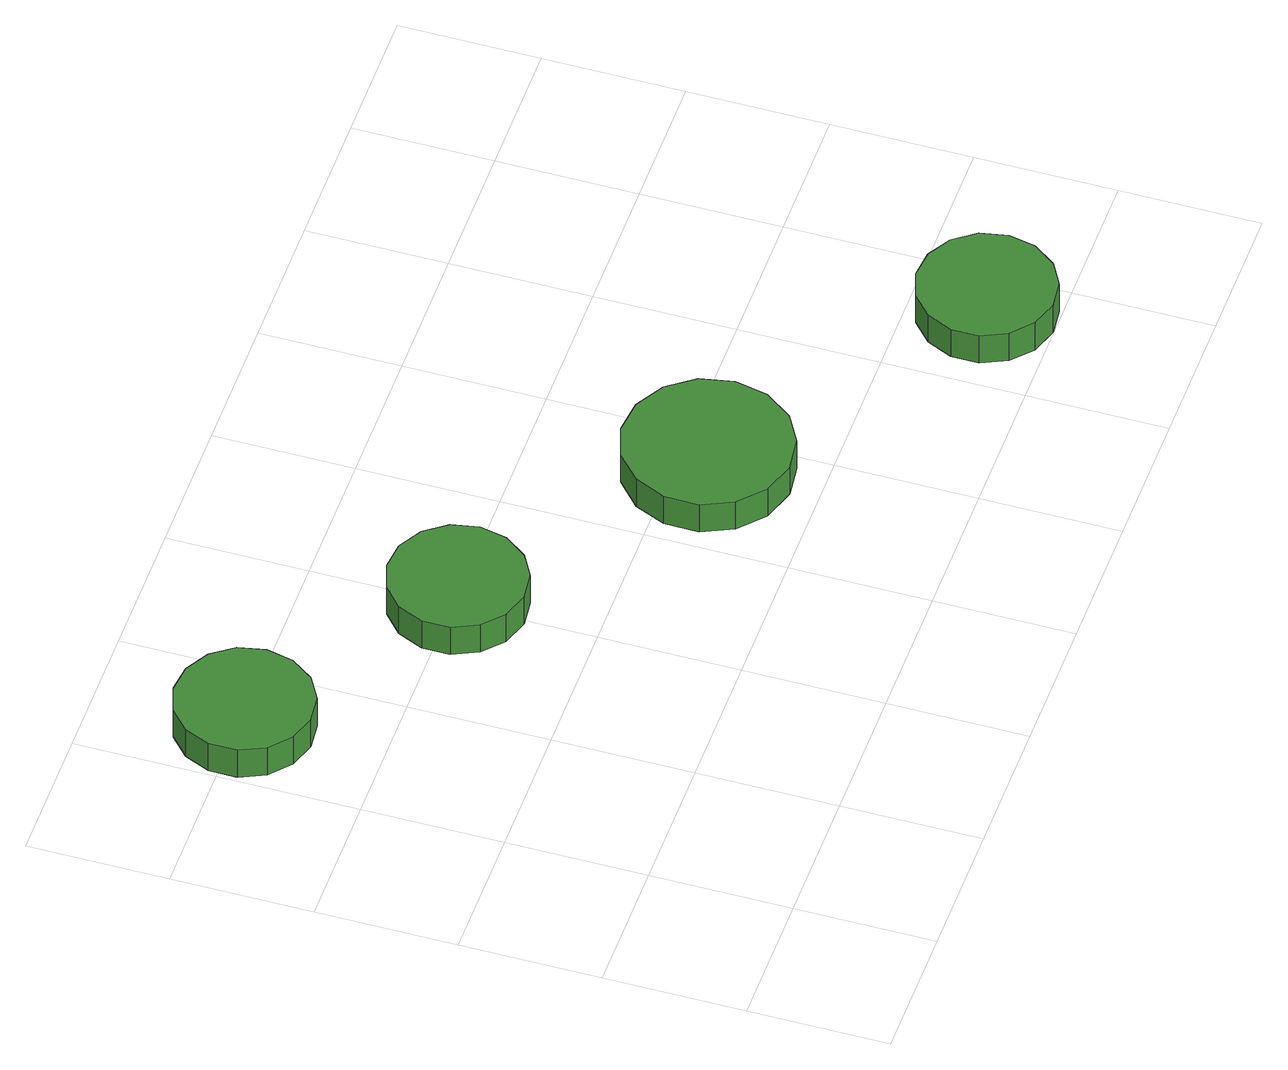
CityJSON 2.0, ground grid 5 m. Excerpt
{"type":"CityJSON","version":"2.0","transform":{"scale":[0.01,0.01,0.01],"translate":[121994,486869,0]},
"CityObjects":{
"tree1":{"type":"SolitaryVegetationObject","attributes":{"function":"something"},"geometry":[{"type":"MultiSurface","lod":"1","boundaries":[[[0,1,2,3,4,5,6,7,8,9,10,11,12,13,14]],[[15,16,17,18,19,20,21,22,23,24,25,26,27,28,29]],[[0,29,28,1]],[[1,28,27,2]],[[2,27,26,3]],[[3,26,25,4]],[[4,25,24,5]],[[5,24,23,6]],[[6,23,22,7]],[[7,22,21,8]],[[8,21,20,9]],[[9,20,19,10]],[[10,19,18,11]],[[11,18,17,12]],[[12,17,16,13]],[[13,16,15,14]],[[14,15,29,0]]]}]},
"tree2":{"type":"SolitaryVegetationObject","attributes":{"function":"something"},"geometry":[{"type":"MultiSurface","lod":"1","boundaries":[[[30,31,32,33,34,35,36,37,38,39,40,41,42,43,44]],[[45,46,47,48,49,50,51,52,53,54,55,56,57,58,59]],[[30,59,58,31]],[[31,58,57,32]],[[32,57,56,33]],[[33,56,55,34]],[[34,55,54,35]],[[35,54,53,36]],[[36,53,52,37]],[[37,52,51,38]],[[38,51,50,39]],[[39,50,49,40]],[[40,49,48,41]],[[41,48,47,42]],[[42,47,46,43]],[[43,46,45,44]],[[44,45,59,30]]]}]},
"tree3":{"type":"SolitaryVegetationObject","attributes":{"function":"something"},"geometry":[{"type":"MultiSurface","lod":"1","boundaries":[[[60,61,62,63,64,65,66,67,68,69,70,71,72,73,74]],[[75,76,77,78,79,80,81,82,83,84,85,86,87,88,89]],[[60,89,88,61]],[[61,88,87,62]],[[62,87,86,63]],[[63,86,85,64]],[[64,85,84,65]],[[65,84,83,66]],[[66,83,82,67]],[[67,82,81,68]],[[68,81,80,69]],[[69,80,79,70]],[[70,79,78,71]],[[71,78,77,72]],[[72,77,76,73]],[[73,76,75,74]],[[74,75,89,60]]]}]},
"tree4":{"type":"SolitaryVegetationObject","attributes":{"function":"something"},"geometry":[{"type":"MultiSurface","lod":"1","boundaries":[[[90,91,92,93,94,95,96,97,98,99,100,101,102,103,104]],[[105,106,107,108,109,110,111,112,113,114,115,116,117,118,119]],[[90,119,118,91]],[[91,118,117,92]],[[92,117,116,93]],[[93,116,115,94]],[[94,115,114,95]],[[95,114,113,96]],[[96,113,112,97]],[[97,112,111,98]],[[98,111,110,99]],[[99,110,109,100]],[[100,109,108,101]],[[101,108,107,102]],[[102,107,106,103]],[[103,106,105,104]],[[104,105,119,90]]]}]}
},
"vertices":[
[491,1983,220],[470,2081,220],[412,2161,220],[325,2211,220],[226,2222,220],[131,2191,220],[57,2124,220],[17,2033,220],[17,1933,220],[57,1842,220],[131,1776,220],[226,1745,220],[325,1755,220],[412,1805,220],[470,1886,220],[470,1886,93],[412,1805,93],[325,1755,93],[226,1745,93],[131,1776,93],[57,1842,93],[17,1933,93],[17,2033,93],[57,2124,93],[131,2191,93],[226,2222,93],[325,2211,93],[412,2161,93],[470,2081,93],[491,1983,93],
[1251,1489,218],[1230,1586,218],[1171,1667,218],[1085,1717,218],[986,1727,218],[891,1696,218],[817,1630,218],[776,1538,218],[776,1439,218],[817,1348,218],[891,1281,218],[986,1250,218],[1085,1260,218],[1171,1310,218],[1230,1391,218],[1230,1391,91],[1171,1310,91],[1085,1260,91],[986,1250,91],[891,1281,91],[817,1348,91],[776,1439,91],[776,1538,91],[817,1630,91],[891,1696,91],[986,1727,91],[1085,1717,91],[1171,1667,91],[1230,1586,91],[1251,1489,91],
[2152,893,217],[2127,1013,217],[2055,1112,217],[1949,1173,217],[1828,1186,217],[1711,1148,217],[1620,1066,217],[1571,954,217],[1571,832,217],[1620,720,217],[1711,639,217],[1828,601,217],[1949,614,217],[2055,675,217],[2127,774,217],[2127,774,90],[2055,675,90],[1949,614,90],[1828,601,90],[1711,639,90],[1620,720,90],[1571,832,90],[1571,954,90],[1620,1066,90],[1711,1148,90],[1828,1186,90],[1949,1173,90],[2055,1112,90],[2127,1013,90],[2152,893,90],
[3074,241,217],[3054,339,217],[2995,420,217],[2909,469,217],[2810,480,217],[2715,449,217],[2641,382,217],[2600,291,217],[2600,191,217],[2641,100,217],[2715,34,217],[2810,3,217],[2909,13,217],[2995,63,217],[3054,144,217],[3054,144,90],[2995,63,90],[2909,13,90],[2810,3,90],[2715,34,90],[2641,100,90],[2600,191,90],[2600,291,90],[2641,382,90],[2715,449,90],[2810,480,90],[2909,469,90],[2995,420,90],[3054,339,90],[3074,241,90]
]}
